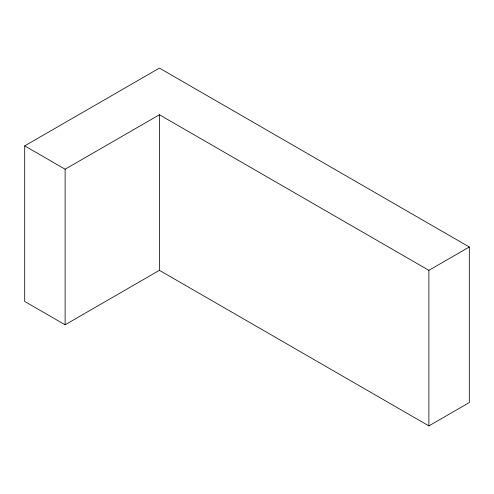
<?xml version="1.0" encoding="UTF-8"?>
<svg xmlns="http://www.w3.org/2000/svg" width="494" height="494" viewBox="0 0 494 494"><rect width="100%" height="100%" fill="white"/><g stroke="black" fill="none" stroke-linecap="round" stroke-linejoin="round"><path stroke-width="0.74" d="M24.7 145.878L159.426 68.098L469.3 247L469.3 402.567L428.885 425.902L159.426 270.335L65.115 324.786L24.7 301.451L24.7 145.878L65.115 169.214L159.426 114.769L428.885 270.335L469.3 247M428.885 270.335L428.885 425.902M159.426 114.769L159.426 270.335M65.115 169.214L65.115 324.786"/></g></svg>
